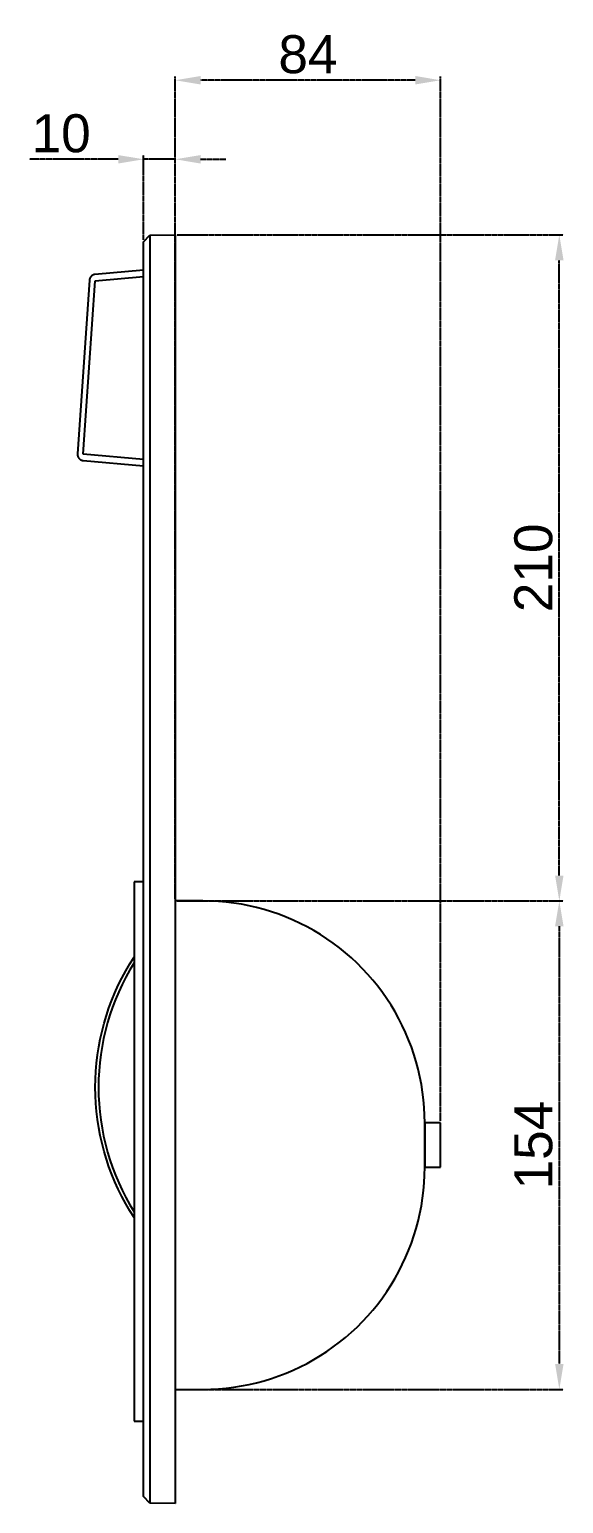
# Model space of a CAD drawing. Header units: millimetres. Extents: x 3663 to 4713, y -1 to 1484.
# Drawn here: x 4225 to 4393.5, y 457 to 921.8 of the extents above; entities that cross this region are included whole.
import ezdxf

# ---------------------------------------------------------------- set-up
doc = ezdxf.new("R2010")
doc.units = ezdxf.units.MM
doc.header["$LTSCALE"] = 0.1
doc.linetypes.add('CENTER', pattern=[0.6, 0.375, -0.075, 0.075, -0.075])
doc.layers.add('______', color=1, linetype='CENTER')
doc.layers.add('__________', color=255, linetype='Continuous')
doc.styles.get("Standard").update_dxf_attribs({"font": 'arial.ttf'})
doc.dimstyles.new('ISO-25', dxfattribs={"dimtxt": 12, "dimasz": 8, "dimexe": 1.25, "dimexo": 0.625, "dimgap": 2, "dimtad": 1, "dimtxsty": 'Standard', "dimcen": 2.5, "dimadec": 0, "dimazin": 0, "dimtfac": 1, "dimtmove": 0, "dimatfit": 3, "dimfxl": 1, "dimarcsym": 0})

# ---------------------------------------------------------------- blocks, each defined once
blk = doc.blocks.new('*D22')
at = {"layer": '______', "color": 0, "lineweight": -2, "transparency": 16777216}
for p, q in [((4253.02, 880.85), (4225, 880.85)), ((4261.02, 855.49), (4261.02, 882.1)), ((4271.02, 880.85), (4261.02, 880.85)), ((4271.02, 857.67), (4271.02, 882.1)), ((4279.02, 880.85), (4287.02, 880.85))]:
    blk.add_line(p, q, dxfattribs=at)
at = {"layer": '______', "color": 0, "transparency": 16777216}
for points in [[(4253.02, 882.18), (4253.02, 879.51), (4261.02, 880.85)], [(4279.02, 882.18), (4279.02, 879.51), (4271.02, 880.85)]]:
    blk.add_solid(points, dxfattribs=at)
at = {"layer": 'Defpoints', "color": 0, "transparency": 16777216}
for p in [(4261.02, 880.85), (4271.02, 857.04), (4261.02, 854.87)]:
    blk.add_point(p, dxfattribs=at)
at = {"layer": '______', "color": 0, "transparency": 16777216, "insert": (4235.01, 888.97), "char_height": 12, "attachment_point": 5}
blk.add_mtext('10', dxfattribs=at)
blk = doc.blocks.new('*D27')
at = {"layer": '______', "color": 0, "lineweight": -2, "transparency": 16777216}
for p, q in [((4271.02, 647.67), (4271.02, 907.02)), ((4354.74, 577.67), (4354.74, 907.02)), ((4346.74, 905.77), (4279.02, 905.77))]:
    blk.add_line(p, q, dxfattribs=at)
at = {"layer": '______', "color": 0, "transparency": 16777216}
for points in [[(4279.02, 907.11), (4279.02, 904.44), (4271.02, 905.77)], [(4346.74, 907.11), (4346.74, 904.44), (4354.74, 905.77)]]:
    blk.add_solid(points, dxfattribs=at)
at = {"layer": 'Defpoints', "color": 0, "transparency": 16777216}
for p in [(4271.02, 905.77), (4271.02, 647.04), (4354.74, 577.04)]:
    blk.add_point(p, dxfattribs=at)
at = {"layer": '______', "color": 0, "transparency": 16777216, "insert": (4312.88, 913.9), "char_height": 12, "attachment_point": 5}
blk.add_mtext('84', dxfattribs=at)
blk = doc.blocks.new('*D28')
at = {"layer": '______', "color": 0, "lineweight": -2, "transparency": 16777216}
for p, q in [((4271.65, 647.04), (4393.46, 647.04)), ((4392.21, 639.04), (4392.21, 501.04)), ((4271.65, 493.04), (4393.46, 493.04))]:
    blk.add_line(p, q, dxfattribs=at)
at = {"layer": '______', "color": 0, "transparency": 16777216}
for points in [[(4390.87, 639.04), (4393.54, 639.04), (4392.21, 647.04)], [(4390.87, 501.04), (4393.54, 501.04), (4392.21, 493.04)]]:
    blk.add_solid(points, dxfattribs=at)
at = {"layer": 'Defpoints', "color": 0, "transparency": 16777216}
for p in [(4271.02, 647.04), (4271.02, 493.04), (4392.21, 493.04)]:
    blk.add_point(p, dxfattribs=at)
at = {"layer": '______', "color": 0, "transparency": 16777216, "insert": (4384.08, 570.04), "char_height": 12, "attachment_point": 5, "rotation": 90}
blk.add_mtext('154', dxfattribs=at)
blk = doc.blocks.new('*D29')
at = {"layer": '______', "color": 0, "lineweight": -2, "transparency": 16777216}
for p, q in [((4271.65, 857.04), (4393.46, 857.04)), ((4392.21, 655.04), (4392.21, 849.04)), ((4271.65, 647.04), (4393.46, 647.04))]:
    blk.add_line(p, q, dxfattribs=at)
at = {"layer": '______', "color": 0, "transparency": 16777216}
for points in [[(4390.87, 849.04), (4393.54, 849.04), (4392.21, 857.04)], [(4390.87, 655.04), (4393.54, 655.04), (4392.21, 647.04)]]:
    blk.add_solid(points, dxfattribs=at)
at = {"layer": 'Defpoints', "color": 0, "transparency": 16777216}
for p in [(4271.02, 857.04), (4392.21, 857.04), (4271.02, 647.04)]:
    blk.add_point(p, dxfattribs=at)
at = {"layer": '______', "color": 0, "transparency": 16777216, "insert": (4384.08, 752.04), "char_height": 12, "attachment_point": 5, "rotation": 90}
blk.add_mtext('210', dxfattribs=at)

msp = doc.modelspace()

# ---------------------------------------------------------------- linework, layer by layer
at = {"layer": '__________'}
for p, q in [((4261.02, 854.867), (4263.02, 856.902)), ((4263.02, 856.902), (4271.02, 857.041)), ((4263.02, 856.902), (4263.02, 457.181)), ((4271.02, 857.041), (4271.02, 457.041)), ((4261.02, 459.216), (4261.02, 854.867)), ((4261.02, 845.879), (4245.685, 844.537)), ((4243.903, 842.69), (4240.155, 788)), ((4241.976, 787.863), (4245.724, 842.548)), ((4243.909, 842.757), (4243.903, 842.69)), ((4243.914, 842.797), (4243.909, 842.757)), ((4243.919, 842.837), (4243.914, 842.797)), ((4243.925, 842.877), (4243.919, 842.837)), ((4243.932, 842.917), (4243.925, 842.877)), ((4243.94, 842.957), (4243.932, 842.917)), ((4243.949, 842.997), (4243.94, 842.957)), ((4243.959, 843.038), (4243.949, 842.997)), ((4243.97, 843.078), (4243.959, 843.038)), ((4243.981, 843.118), (4243.97, 843.078)), ((4243.994, 843.159), (4243.981, 843.118)), ((4244.007, 843.199), (4243.994, 843.159)), ((4244.021, 843.239), (4244.007, 843.199)), ((4244.037, 843.279), (4244.021, 843.239)), ((4244.053, 843.319), (4244.037, 843.279)), ((4244.07, 843.359), (4244.053, 843.319)), ((4244.088, 843.398), (4244.07, 843.359)), ((4244.107, 843.437), (4244.088, 843.398)), ((4244.127, 843.476), (4244.107, 843.437)), ((4244.147, 843.515), (4244.127, 843.476)), ((4244.169, 843.553), (4244.147, 843.515)), ((4244.192, 843.591), (4244.169, 843.553)), ((4244.215, 843.629), (4244.192, 843.591)), ((4244.24, 843.666), (4244.215, 843.629)), ((4244.265, 843.702), (4244.24, 843.666)), ((4244.291, 843.738), (4244.265, 843.702)), ((4244.318, 843.774), (4244.291, 843.738)), ((4244.346, 843.809), (4244.318, 843.774)), ((4244.375, 843.843), (4244.346, 843.809)), ((4244.404, 843.877), (4244.375, 843.843)), ((4244.434, 843.91), (4244.404, 843.877)), ((4244.465, 843.943), (4244.434, 843.91)), ((4244.497, 843.975), (4244.465, 843.943)), ((4244.529, 844.006), (4244.497, 843.975)), ((4244.562, 844.036), (4244.529, 844.006)), ((4244.596, 844.066), (4244.562, 844.036)), ((4244.63, 844.094), (4244.596, 844.066)), ((4244.665, 844.122), (4244.63, 844.094)), ((4244.701, 844.15), (4244.665, 844.122)), ((4244.737, 844.176), (4244.701, 844.15)), ((4244.773, 844.201), (4244.737, 844.176)), ((4244.81, 844.226), (4244.773, 844.201)), ((4244.848, 844.25), (4244.81, 844.226)), ((4244.886, 844.273), (4244.848, 844.25)), ((4244.924, 844.295), (4244.886, 844.273)), ((4244.963, 844.316), (4244.924, 844.295)), ((4245.002, 844.336), (4244.963, 844.316)), ((4245.041, 844.355), (4245.002, 844.336)), ((4245.081, 844.373), (4245.041, 844.355)), ((4245.12, 844.39), (4245.081, 844.373)), ((4245.16, 844.407), (4245.12, 844.39)), ((4245.201, 844.422), (4245.16, 844.407)), ((4245.241, 844.437), (4245.201, 844.422)), ((4245.281, 844.45), (4245.241, 844.437)), ((4245.322, 844.463), (4245.281, 844.45)), ((4245.362, 844.475), (4245.322, 844.463)), ((4245.403, 844.486), (4245.362, 844.475)), ((4245.443, 844.496), (4245.403, 844.486)), ((4245.484, 844.505), (4245.443, 844.496)), ((4245.524, 844.513), (4245.484, 844.505)), ((4245.565, 844.52), (4245.524, 844.513)), ((4245.605, 844.526), (4245.565, 844.52)), ((4245.645, 844.532), (4245.605, 844.526)), ((4245.685, 844.537), (4245.645, 844.532)), ((4245.724, 842.548), (4261.02, 843.886)), ((4240.151, 787.931), (4240.15, 787.863)), ((4240.15, 787.863), (4240.15, 787.82)), ((4240.15, 787.82), (4240.152, 787.778)), ((4240.155, 788), (4240.151, 787.931)), ((4240.152, 787.778), (4240.154, 787.735)), ((4240.154, 787.735), (4240.157, 787.691)), ((4240.157, 787.691), (4240.161, 787.648)), ((4240.161, 787.648), (4240.167, 787.604)), ((4240.167, 787.604), (4240.173, 787.56)), ((4240.173, 787.56), (4240.18, 787.516)), ((4240.18, 787.516), (4240.188, 787.472)), ((4240.188, 787.472), (4240.198, 787.428)), ((4240.198, 787.428), (4240.208, 787.383)), ((4240.208, 787.383), (4240.22, 787.339)), ((4240.22, 787.339), (4240.232, 787.295)), ((4240.232, 787.295), (4240.246, 787.251)), ((4240.246, 787.251), (4240.261, 787.207)), ((4240.261, 787.207), (4240.276, 787.163)), ((4240.276, 787.163), (4240.293, 787.119)), ((4240.293, 787.119), (4240.311, 787.075)), ((4240.311, 787.075), (4240.331, 787.032)), ((4240.331, 787.032), (4240.351, 786.989)), ((4240.351, 786.989), (4240.372, 786.946)), ((4240.372, 786.946), (4240.395, 786.904)), ((4240.395, 786.904), (4240.418, 786.862)), ((4240.418, 786.862), (4240.443, 786.821)), ((4240.443, 786.821), (4240.468, 786.78)), ((4240.468, 786.78), (4240.495, 786.74)), ((4240.495, 786.74), (4240.523, 786.7)), ((4240.523, 786.7), (4240.551, 786.661)), ((4240.551, 786.661), (4240.581, 786.623)), ((4240.581, 786.623), (4240.611, 786.585)), ((4240.611, 786.585), (4240.643, 786.548)), ((4240.643, 786.548), (4240.675, 786.512)), ((4240.675, 786.512), (4240.709, 786.476)), ((4240.709, 786.476), (4240.743, 786.442)), ((4240.743, 786.442), (4240.778, 786.408)), ((4240.778, 786.408), (4240.813, 786.375)), ((4240.813, 786.375), (4240.85, 786.343)), ((4240.85, 786.343), (4240.887, 786.312)), ((4240.887, 786.312), (4240.925, 786.282)), ((4240.925, 786.282), (4240.963, 786.253)), ((4240.963, 786.253), (4241.002, 786.225)), ((4241.002, 786.225), (4241.042, 786.198)), ((4241.042, 786.198), (4241.082, 786.172)), ((4241.082, 786.172), (4241.123, 786.147)), ((4241.123, 786.147), (4241.164, 786.123)), ((4241.164, 786.123), (4241.205, 786.1)), ((4241.205, 786.1), (4241.247, 786.078)), ((4241.247, 786.078), (4241.289, 786.058)), ((4241.289, 786.058), (4241.332, 786.038)), ((4241.332, 786.038), (4241.374, 786.019)), ((4241.374, 786.019), (4241.417, 786.002)), ((4241.417, 786.002), (4241.46, 785.986)), ((4241.46, 785.986), (4241.503, 785.97)), ((4241.503, 785.97), (4241.546, 785.956)), ((4241.546, 785.956), (4241.59, 785.943)), ((4241.59, 785.943), (4241.633, 785.931)), ((4241.633, 785.931), (4241.676, 785.92)), ((4241.676, 785.92), (4241.719, 785.91)), ((4241.719, 785.91), (4241.763, 785.901)), ((4241.763, 785.901), (4241.805, 785.893)), ((4241.805, 785.893), (4241.848, 785.886)), ((4241.848, 785.886), (4241.891, 785.88)), ((4241.891, 785.88), (4241.933, 785.875)), ((4241.933, 785.875), (4261.02, 784.204)), ((4261.02, 786.197), (4241.976, 787.863)), ((4261.02, 653.041), (4258.02, 653.041)), ((4258.02, 653.041), (4258.02, 483.041)), ((4256.657, 627.169), (4258.02, 629.332)), ((4258.02, 627.475), (4256.69, 625.261)), ((4254.156, 622.71), (4255.369, 624.961)), ((4255.438, 623.002), (4254.266, 620.7)), ((4255.369, 624.961), (4256.657, 627.169)), ((4256.69, 625.261), (4255.438, 623.002)), ((4251.965, 618.091), (4253.021, 620.419)), ((4253.175, 618.359), (4252.166, 615.982)), ((4253.021, 620.419), (4254.156, 622.71)), ((4254.266, 620.7), (4253.175, 618.359)), ((4250.093, 613.334), (4250.988, 615.729)), ((4251.24, 613.57), (4250.399, 611.128)), ((4250.988, 615.729), (4251.965, 618.091)), ((4252.166, 615.982), (4251.24, 613.57)), ((4248.549, 608.461), (4249.28, 610.911)), ((4249.28, 610.911), (4250.093, 613.334)), ((4250.399, 611.128), (4249.644, 608.658)), ((4247.341, 603.493), (4247.903, 605.987)), ((4247.903, 605.987), (4248.549, 608.461)), ((4248.976, 606.163), (4248.395, 603.646)), ((4249.644, 608.658), (4248.976, 606.163)), ((4246.474, 598.455), (4246.865, 600.982)), ((4246.865, 600.982), (4247.341, 603.493)), ((4247.902, 601.11), (4247.499, 598.559)), ((4248.395, 603.646), (4247.902, 601.11)), ((4245.953, 593.37), (4246.17, 595.917)), ((4246.17, 595.917), (4246.474, 598.455)), ((4247.184, 595.995), (4246.959, 593.422)), ((4247.499, 598.559), (4247.184, 595.995)), ((4245.779, 588.26), (4245.822, 590.816)), ((4245.822, 590.816), (4245.953, 593.37)), ((4246.824, 590.843), (4246.779, 588.26)), ((4246.959, 593.422), (4246.824, 590.843)), ((4245.822, 585.704), (4245.779, 588.26)), ((4245.953, 583.151), (4245.822, 585.704)), ((4246.779, 588.26), (4246.824, 585.678)), ((4246.824, 585.678), (4246.959, 583.098)), ((4246.17, 580.604), (4245.953, 583.151)), ((4246.959, 583.098), (4247.184, 580.525)), ((4246.474, 578.066), (4246.17, 580.604)), ((4246.865, 575.539), (4246.474, 578.066)), ((4247.184, 580.525), (4247.499, 577.962)), ((4247.499, 577.962), (4247.902, 575.41)), ((4349.743, 577.041), (4349.743, 563.041)), ((4354.743, 577.041), (4349.743, 577.041)), ((4354.743, 563.041), (4354.743, 577.041)), ((4247.341, 573.027), (4246.865, 575.539)), ((4247.903, 570.533), (4247.341, 573.027)), ((4247.902, 575.41), (4248.395, 572.875)), ((4248.395, 572.875), (4248.976, 570.358)), ((4248.549, 568.06), (4247.903, 570.533)), ((4249.28, 565.61), (4248.549, 568.06)), ((4248.976, 570.358), (4249.644, 567.863)), ((4249.644, 567.863), (4250.399, 565.393)), ((4250.093, 563.186), (4249.28, 565.61)), ((4250.988, 560.792), (4250.093, 563.186)), ((4250.399, 565.393), (4251.24, 562.951)), ((4251.24, 562.951), (4252.166, 560.539)), ((4349.743, 563.041), (4354.743, 563.041)), ((4251.965, 558.429), (4250.988, 560.792)), ((4253.021, 556.101), (4251.965, 558.429)), ((4252.166, 560.539), (4253.175, 558.161)), ((4253.175, 558.161), (4254.266, 555.82)), ((4254.156, 553.811), (4253.021, 556.101)), ((4255.369, 551.56), (4254.156, 553.811)), ((4254.266, 555.82), (4255.438, 553.519)), ((4255.438, 553.519), (4256.69, 551.26)), ((4256.657, 549.352), (4255.369, 551.56)), ((4258.02, 547.189), (4256.657, 549.352)), ((4256.69, 551.26), (4258.02, 549.045)), ((4258.02, 483.041), (4261.02, 483.041)), ((4263.02, 457.181), (4261.02, 459.216)), ((4271.02, 457.041), (4263.02, 457.181))]:
    msp.add_line(p, q, dxfattribs=at)
at = {"layer": '__________', "color": 255}
for p, q in [((4279.743, 647.041), (4271.02, 647.041)), ((4282.186, 646.999), (4279.743, 647.041)), ((4284.626, 646.871), (4282.186, 646.999)), ((4287.06, 646.658), (4284.626, 646.871)), ((4289.485, 646.36), (4287.06, 646.658)), ((4291.899, 645.978), (4289.485, 646.36)), ((4294.297, 645.512), (4291.899, 645.978)), ((4296.678, 644.962), (4294.297, 645.512)), ((4299.038, 644.33), (4296.678, 644.962)), ((4301.374, 643.615), (4299.038, 644.33)), ((4303.685, 642.82), (4301.374, 643.615)), ((4305.966, 641.944), (4303.685, 642.82)), ((4308.215, 640.989), (4305.966, 641.944)), ((4310.429, 639.957), (4308.215, 640.989)), ((4312.606, 638.848), (4310.429, 639.957)), ((4314.743, 637.663), (4312.606, 638.848)), ((4316.837, 636.405), (4314.743, 637.663)), ((4318.887, 635.074), (4316.837, 636.405)), ((4320.888, 633.672), (4318.887, 635.074)), ((4322.839, 632.202), (4320.888, 633.672)), ((4324.738, 630.664), (4322.839, 632.202)), ((4326.582, 629.061), (4324.738, 630.664)), ((4328.369, 627.395), (4326.582, 629.061)), ((4330.097, 625.667), (4328.369, 627.395)), ((4331.763, 623.88), (4330.097, 625.667)), ((4333.366, 622.036), (4331.763, 623.88)), ((4334.904, 620.138), (4333.366, 622.036)), ((4336.374, 618.186), (4334.904, 620.138)), ((4337.776, 616.185), (4336.374, 618.186)), ((4339.106, 614.136), (4337.776, 616.185)), ((4340.365, 612.041), (4339.106, 614.136)), ((4341.549, 609.904), (4340.365, 612.041)), ((4342.659, 607.727), (4341.549, 609.904)), ((4343.691, 605.513), (4342.659, 607.727)), ((4344.646, 603.264), (4343.691, 605.513)), ((4345.522, 600.983), (4344.646, 603.264)), ((4346.317, 598.673), (4345.522, 600.983)), ((4347.031, 596.336), (4346.317, 598.673)), ((4347.664, 593.976), (4347.031, 596.336)), ((4348.214, 591.595), (4347.664, 593.976)), ((4348.68, 589.197), (4348.214, 591.595)), ((4349.062, 586.784), (4348.68, 589.197)), ((4349.36, 584.358), (4349.062, 586.784)), ((4349.573, 581.924), (4349.36, 584.358)), ((4349.701, 579.484), (4349.573, 581.924)), ((4349.743, 577.041), (4349.701, 579.484)), ((4349.743, 563.041), (4349.743, 577.041)), ((4349.701, 560.599), (4349.743, 563.041)), ((4349.36, 555.724), (4349.573, 558.159)), ((4349.573, 558.159), (4349.701, 560.599)), ((4348.68, 550.886), (4349.062, 553.299)), ((4349.062, 553.299), (4349.36, 555.724)), ((4347.664, 546.107), (4348.214, 548.488)), ((4348.214, 548.488), (4348.68, 550.886)), ((4346.317, 541.41), (4347.031, 543.747)), ((4347.031, 543.747), (4347.664, 546.107)), ((4344.646, 536.819), (4345.522, 539.1)), ((4345.522, 539.1), (4346.317, 541.41)), ((4342.659, 532.356), (4343.691, 534.57)), ((4343.691, 534.57), (4344.646, 536.819)), ((4340.365, 528.042), (4341.549, 530.179)), ((4341.549, 530.179), (4342.659, 532.356)), ((4337.776, 523.898), (4339.106, 525.947)), ((4339.106, 525.947), (4340.365, 528.042)), ((4334.904, 519.945), (4336.374, 521.897)), ((4336.374, 521.897), (4337.776, 523.898)), ((4330.097, 514.416), (4331.763, 516.202)), ((4331.763, 516.202), (4333.366, 518.046)), ((4333.366, 518.046), (4334.904, 519.945)), ((4326.582, 511.021), (4328.369, 512.688)), ((4328.369, 512.688), (4330.097, 514.416)), ((4320.888, 506.41), (4322.839, 507.881)), ((4322.839, 507.881), (4324.738, 509.419)), ((4324.738, 509.419), (4326.582, 511.021)), ((4312.606, 501.235), (4314.743, 502.42)), ((4314.743, 502.42), (4316.837, 503.678)), ((4316.837, 503.678), (4318.887, 505.009)), ((4318.887, 505.009), (4320.888, 506.41)), ((4303.685, 497.263), (4305.966, 498.139)), ((4305.966, 498.139), (4308.215, 499.093)), ((4308.215, 499.093), (4310.429, 500.126)), ((4310.429, 500.126), (4312.606, 501.235)), ((4271.02, 493.041), (4279.743, 493.041)), ((4279.743, 493.041), (4282.186, 493.084)), ((4282.186, 493.084), (4284.626, 493.212)), ((4284.626, 493.212), (4287.06, 493.425)), ((4287.06, 493.425), (4289.485, 493.723)), ((4289.485, 493.723), (4291.899, 494.105)), ((4291.899, 494.105), (4294.297, 494.571)), ((4294.297, 494.571), (4296.678, 495.121)), ((4296.678, 495.121), (4299.038, 495.753)), ((4299.038, 495.753), (4301.374, 496.468)), ((4301.374, 496.468), (4303.685, 497.263))]:
    msp.add_line(p, q, dxfattribs=at)

# ---------------------------------------------------------------- dimensions: what is measured, and where the dimension line sits
at = {"layer": '______', "color": 3}
dim = msp.add_linear_dim(base=(4271.02, 905.775), p1=(4354.743, 577.041), p2=(4271.02, 647.041), text='84', dimstyle='ISO-25', dxfattribs=at)
dim.commit()
dim.dimension.update_dxf_attribs({"geometry": '*D27', "text_midpoint": (4312.882, 913.901)})
dim = msp.add_linear_dim(base=(4261.02, 880.847), p1=(4271.02, 857.041), p2=(4261.02, 854.867), dimstyle='ISO-25', dxfattribs=at)
dim.commit()
dim.dimension.update_dxf_attribs({"geometry": '*D22', "text_midpoint": (4235.011, 888.974)})
for base, p2, picture, middle in [((4392.207, 857.041), (4271.02, 857.041), '*D29', (4384.081, 752.041)), ((4392.207, 493.041), (4271.02, 493.041), '*D28', (4384.081, 570.041))]:
    dim = msp.add_linear_dim(base=base, p1=(4271.02, 647.041), p2=p2, angle=90, dimstyle='ISO-25', dxfattribs=at)
    dim.commit()
    dim.dimension.update_dxf_attribs({"geometry": picture, "text_midpoint": middle})

doc.saveas('drawing.dxf')
